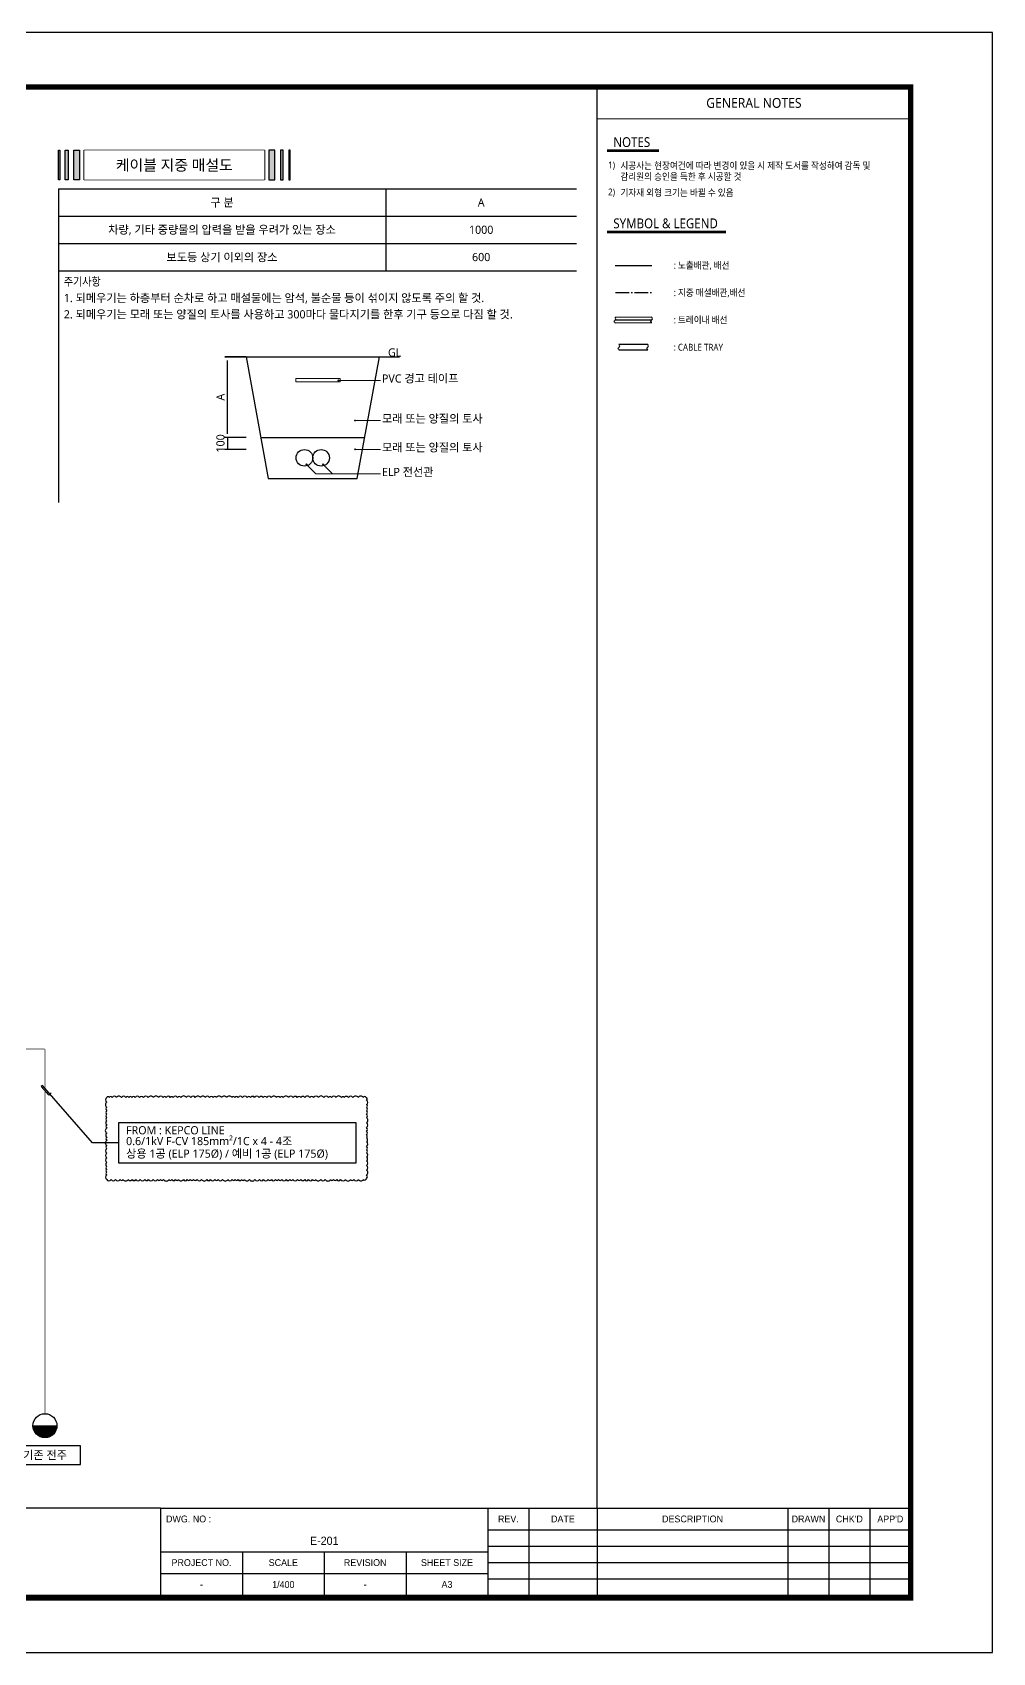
# Model space of a CAD drawing. Header units: millimetres. Extents: x 10297564 to 11610295, y -9287743 to -8409454.
# Drawn here: x 10479468 to 10549864, y -8959388 to -8840588 of the extents above; entities that cross this region are included whole.
import ezdxf
from ezdxf.enums import TextEntityAlignment as Align

# ---------------------------------------------------------------- set-up
doc = ezdxf.new("R2010")
doc.units = ezdxf.units.MM
doc.header["$LTSCALE"] = 100
doc.linetypes.add('CEN3', pattern=[14, 10, -1.5, 1, -1.5])
doc.layers.add('250725 수정사항', color=21, linetype='Continuous', plot=False)
for name, color, linetype in [('_도곽_마크', 7, 'Continuous'), ('BOX', 7, 'Continuous'), ('BOX_Def', 8, 'Continuous'), ('dim', 7, 'Continuous'), ('E-DTL', 7, 'Continuous'), ('E-SYM1', 3, 'Continuous'), ('E-TABLE', 1, 'Continuous'), ('E-TEXT', 7, 'Continuous'), ('E-TEXT-BOX', 7, 'Continuous'), ('E1', 1, 'Continuous'), ('E_SYM', 1, 'Continuous'), ('LEGEND', 1, 'Continuous'), ('LVTRAY', 6, 'Continuous'), ('text', 7, 'Continuous'), ('TEXTLINE', 1, 'Continuous')]:
    doc.layers.add(name, color=color, linetype=linetype)
doc.layers.add('DIJ1-TEXT', color=7, linetype='Continuous', lineweight=5)
doc.layers.add('TITLE', color=7, linetype='Continuous', lineweight=0)
doc.styles.add('MG', font='malgun.ttf')
doc.styles.add('RomanS', font='Dotum.ttf')

# ---------------------------------------------------------------- blocks, each defined once
blk = doc.blocks.new('A$C78AD5414')
at = {"layer": '_도곽_마크'}
for p, q in [((656, 53), (811, 53)), ((656, 45), (811, 45)), ((656, 39), (811, 39)), ((656, 33), (811, 33)), ((656, 27), (811, 27))]:
    blk.add_line(p, q, dxfattribs=at)
for points in [[(536, 53), (400, 53)], [(536, 53), (536, 21)], [(536, 53), (656, 53)], [(656, 53), (656, 21)], [(656, 53), (656, 21)], [(671, 53), (671, 21)], [(696, 53), (696, 21)], [(766, 53), (766, 21)], [(781, 53), (781, 21)], [(796, 53), (796, 21)], [(811, 53), (811, 21)], [(536, 37), (656, 37)], [(566, 37), (566, 21)], [(596, 37), (596, 21)], [(626, 37), (626, 21)], [(536, 29), (656, 29)], [(40, 21), (811, 21)]]:
    blk.add_lwpolyline(points, dxfattribs=at)
at = {"layer": 'BOX', "const_width": 2}
blk.add_lwpolyline([(40, 20), (40, 574), (811, 574), (811, 20)], close=True, dxfattribs=at)
at = {"layer": 'BOX_Def'}
blk.add_lwpolyline([(0, 0), (841, 0), (841, 594), (0, 594)], close=True, dxfattribs=at)
at = {"layer": 'DIJ1-TEXT', "style": 'RomanS'}
blk.add_text('DWG. NO :', height=2.5, dxfattribs=at).set_placement((538, 49), align=Align.MIDDLE_LEFT)
for s, p in [('REV.', (663.5, 49)), ('DATE', (683.5, 49)), ('DESCRIPTION', (731, 49)), ('DRAWN', (773.5, 49)), ("CHK'D", (788.5, 49)), ("APP'D", (803.5, 49)), ('PROJECT NO.', (551, 33)), ('SCALE', (581, 33)), ('REVISION', (611, 33)), ('SHEET SIZE', (641, 33))]:
    blk.add_text(s, height=2.5, dxfattribs=at).set_placement(p, align=Align.MIDDLE)

msp = doc.modelspace()

# ---------------------------------------------------------------- hatches: boundary and pattern name
h = msp.add_hatch()
h.set_pattern_fill('ANSI31', color=256, scale=33.333229)
h.set_pattern_definition([(45, (10397428.4932, -8848149.0783), (-2.94626904, 2.94626904), [])])
h.paths.add_polyline_path([(10481265, -8942748.1), (10479510.3, -8942748.1, 1)])
at = {"layer": 'E-TABLE', "ltscale": 1.5}
h = msp.add_hatch(color=1, dxfattribs=at)
h.set_gradient(color1=(153, 76, 0), one_color=1, tint=1)
h.paths.add_polyline_path([(10481369.6, -8851392.1), (10481369.6, -8849225.4), (10481478, -8849225.4), (10481478, -8851392.1)])
h = msp.add_hatch(color=1, dxfattribs=at)
h.set_gradient(color1=(153, 76, 0), one_color=1, tint=1)
h.paths.add_polyline_path([(10481878.2, -8851392.1), (10481878.2, -8849225.4), (10482094.9, -8849225.4), (10482094.9, -8851392.1)])
h = msp.add_hatch(color=1, dxfattribs=at)
h.set_gradient(color1=(153, 76, 0), one_color=1, tint=1)
h.paths.add_polyline_path([(10482495.1, -8851392.1), (10482495.1, -8849225.4), (10482928.5, -8849225.4), (10482928.5, -8851392.1)])
h = msp.add_hatch(color=1, dxfattribs=at)
h.set_gradient(color1=(153, 76, 0), one_color=1, tint=1)
h.paths.add_polyline_path([(10497246.8, -8851392.1), (10497246.8, -8849225.4), (10496813.5, -8849225.4), (10496813.5, -8851392.1)])
h = msp.add_hatch(color=1, dxfattribs=at)
h.set_gradient(color1=(153, 76, 0), one_color=1, tint=1)
h.paths.add_polyline_path([(10497863.8, -8851392.1), (10497863.8, -8849225.4), (10497647.1, -8849225.4), (10497647.1, -8851392.1)])
h = msp.add_hatch(color=1, dxfattribs=at)
h.set_gradient(color1=(153, 76, 0), one_color=1, tint=1)
h.paths.add_polyline_path([(10498372.3, -8851392.1), (10498372.3, -8849225.4), (10498264, -8849225.4), (10498264, -8851392.1)])
at = {"layer": 'E-TEXT', "linetype": 'Continuous'}
h = msp.add_hatch(color=1, dxfattribs=at)
h.dxf.hatch_style = 1
edge = h.paths.add_edge_path()
edge.add_arc((10501903.1, -8866102.7), 34.3, 0, 360)
h = msp.add_hatch(color=1, dxfattribs=at)
h.dxf.hatch_style = 1
edge = h.paths.add_edge_path()
edge.add_arc((10503126.7, -8869045.5), 34.3, 0, 360)
h = msp.add_hatch(color=1, dxfattribs=at)
h.dxf.hatch_style = 1
edge = h.paths.add_edge_path()
edge.add_arc((10503126.7, -8871158.9), 34.3, 0, 360)
h = msp.add_hatch(color=1, dxfattribs=at)
h.dxf.hatch_style = 1
edge = h.paths.add_edge_path()
edge.add_arc((10499555.5, -8872261), 34.3, 0, 360)
h = msp.add_hatch(color=1, dxfattribs=at)
h.dxf.hatch_style = 1
edge = h.paths.add_edge_path()
edge.add_arc((10500773.3, -8872261), 34.3, 0, 360)

# ---------------------------------------------------------------- linework, layer by layer
at = {"color": 1}
msp.add_lwpolyline([(10485768.1, -8923468.7), (10503195.4, -8923468.7), (10503195.4, -8920546.8), (10485768.1, -8920546.8)], close=True, dxfattribs=at)
at = {"layer": '250725 수정사항'}
msp.add_lwpolyline([(10484912.8, -8918678.5, 0.52056705), (10484912.8, -8919019.2, 0.52056705), (10484912.8, -8919396.2, 0.52056705), (10484912.8, -8919655.4, 0.52056705), (10484912.8, -8919904, 0.52056705), (10484912.8, -8920148.1, 0.52056705), (10484912.8, -8920401.9, 0.52056705), (10484912.8, -8920676.5, 0.52056705), (10484912.8, -8920922.3, 0.52056705), (10484912.8, -8921303.8, 0.52056705), (10484912.8, -8921578.3, 0.52056705), (10484912.8, -8921830.3, 0.52056705), (10484912.8, -8922211.4, 0.52056705), (10484912.8, -8922425.5, 0.52056705), (10484912.8, -8922764.1, 0.52056705), (10484912.8, -8923106.4, 0.52056705), (10484912.8, -8923461.7, 0.52056705), (10484912.8, -8923740.7, 0.52056705), (10484912.8, -8923955.2, 0.52056705), (10484912.8, -8924158.4, 0.52056705), (10484912.8, -8924364.1, 0.52056705), (10484912.8, -8924695.7, 0.52056705), (10485234.4, -8924709.4, 0.52056705), (10485571.5, -8924709.4, 0.52056705), (10485891.2, -8924709.4, 0.52056705), (10486119.1, -8924709.4, 0.52056705), (10486496.3, -8924709.4, 0.52056705), (10486778.4, -8924709.4, 0.52056705), (10487062.2, -8924709.4, 0.52056705), (10487365.5, -8924709.4, 0.52056705), (10487714.6, -8924709.4, 0.52056705), (10487981, -8924709.4, 0.52056705), (10488329.9, -8924709.4, 0.52056705), (10488632.1, -8924709.4, 0.52056705), (10488860.1, -8924709.4, 0.52056705), (10489088.2, -8924709.4, 0.52056705), (10489480.2, -8924709.4, 0.52056705), (10489696.7, -8924709.4, 0.52056705), (10489965.5, -8924709.4, 0.52056705), (10490176.5, -8924709.4, 0.52056705), (10490533.8, -8924709.4, 0.52056705), (10490822.1, -8924709.4, 0.52056705), (10491043.2, -8924709.4, 0.52056705), (10491282, -8924709.4, 0.52056705), (10491538.6, -8924709.4, 0.52056705), (10491872.1, -8924709.4, 0.52056705), (10492255.7, -8924709.4, 0.52056705), (10492532.1, -8924709.4, 0.52056705), (10492842.9, -8924709.4, 0.52056705), (10493084.7, -8924709.4, 0.52056705), (10493413.1, -8924709.4, 0.52056705), (10493796.7, -8924709.4, 0.52056705), (10494110.8, -8924709.4, 0.52056705), (10494321.7, -8924709.4, 0.52056705), (10494545.9, -8924709.4, 0.52056705), (10494813.8, -8924709.4, 0.52056705), (10495014.2, -8924709.4, 0.52056705), (10495383.3, -8924709.4, 0.52056705), (10495776.7, -8924709.4, 0.52056705), (10496118.5, -8924709.4, 0.52056705), (10496414.9, -8924709.4, 0.52056705), (10496759.3, -8924709.4, 0.52056705), (10496988.7, -8924709.4, 0.52056705), (10497280.6, -8924709.4, 0.52056705), (10497519.6, -8924709.4, 0.52056705), (10497754.7, -8924709.4, 0.52056705), (10498065.1, -8924709.4, 0.52056705), (10498330.7, -8924709.4, 0.52056705), (10498571.7, -8924709.4, 0.52056705), (10498910, -8924709.4, 0.52056705), (10499147.4, -8924709.4, 0.52056705), (10499428.7, -8924709.4, 0.52056705), (10499713.4, -8924709.4, 0.52056705), (10500007.8, -8924709.4, 0.52056705), (10500236.2, -8924709.4, 0.52056705), (10500605, -8924709.4, 0.52056705), (10500931, -8924709.4, 0.52056705), (10501330.7, -8924709.4, 0.52056705), (10501532.9, -8924709.4, 0.52056705), (10501779.5, -8924709.4, 0.52056705), (10502067.7, -8924709.4, 0.52056705), (10502416.7, -8924709.4, 0.52056705), (10502796.2, -8924709.4, 0.52056705), (10503036.4, -8924709.4, 0.52056705), (10503366.5, -8924709.4, 0.52056705), (10503725, -8924709.4, 0.52056705), (10503969.1, -8924618.3, 0.52056705), (10503969.1, -8924366.7, 0.52056705), (10503969.1, -8924001.5, 0.52056705), (10503969.1, -8923671.1, 0.52056705), (10503969.1, -8923338.1, 0.52056705), (10503969.1, -8923056.8, 0.52056705), (10503969.1, -8922738.7, 0.52056705), (10503969.1, -8922527.1, 0.52056705), (10503969.1, -8922255.7, 0.52056705), (10503969.1, -8921941.8, 0.52056705), (10503969.1, -8921647.1, 0.52056705), (10503969.1, -8921441.3, 0.52056705), (10503969.1, -8921166.3, 0.52056705), (10503969.1, -8920896.6, 0.52056705), (10503969.1, -8920545.4, 0.52056705), (10503969.1, -8920152.8, 0.52056705), (10503969.1, -8919892.1, 0.52056705), (10503969.1, -8919660.9, 0.52056705), (10503969.1, -8919419.9, 0.52056705), (10503969.1, -8919208.6, 0.52056705), (10503969.1, -8918897.5, 0.52056705), (10503939.9, -8918678.5, 0.52056705), (10503718.5, -8918678.5, 0.52056705), (10503352.3, -8918678.5, 0.52056705), (10502967.6, -8918678.5, 0.52056705), (10502636.1, -8918678.5, 0.52056705), (10502334.5, -8918678.5, 0.52056705), (10502126.7, -8918678.5, 0.52056705), (10501730.2, -8918678.5, 0.52056705), (10501393.3, -8918678.5, 0.52056705), (10501180.9, -8918678.5, 0.52056705), (10500833, -8918678.5, 0.52056705), (10500435.1, -8918678.5, 0.52056705), (10500085.7, -8918678.5, 0.52056705), (10499805.6, -8918678.5, 0.52056705), (10499441.8, -8918678.5, 0.52056705), (10499152.8, -8918678.5, 0.52056705), (10498880.6, -8918678.5, 0.52056705), (10498596.1, -8918678.5, 0.52056705), (10498247.6, -8918678.5, 0.52056705), (10497854, -8918678.5, 0.52056705), (10497627.4, -8918678.5, 0.52056705), (10497343.9, -8918678.5, 0.52056705), (10496981.7, -8918678.5, 0.52056705), (10496653.3, -8918678.5, 0.52056705), (10496383.3, -8918678.5, 0.52056705), (10496098.7, -8918678.5, 0.52056705), (10495755.5, -8918678.5, 0.52056705), (10495458.9, -8918678.5, 0.52056705), (10495221.3, -8918678.5, 0.52056705), (10494876.3, -8918678.5, 0.52056705), (10494544.1, -8918678.5, 0.52056705), (10494303.9, -8918678.5, 0.52056705), (10494090, -8918678.5, 0.52056705), (10493708.5, -8918678.5, 0.52056705), (10493341.3, -8918678.5, 0.52056705), (10492963.2, -8918678.5, 0.52056705), (10492722.4, -8918678.5, 0.52056705), (10492450.7, -8918678.5, 0.52056705), (10492144.3, -8918678.5, 0.52056705), (10491779.7, -8918678.5, 0.52056705), (10491411.3, -8918678.5, 0.52056705), (10491084.9, -8918678.5, 0.52056705), (10490751.1, -8918678.5, 0.52056705), (10490353.2, -8918678.5, 0.52056705), (10490099.2, -8918678.5, 0.52056705), (10489782.1, -8918678.5, 0.52056705), (10489578.8, -8918678.5, 0.52056705), (10489268.5, -8918678.5, 0.52056705), (10489051.2, -8918678.5, 0.52056705), (10488714.1, -8918678.5, 0.52056705), (10488334, -8918678.5, 0.52056705), (10487962.9, -8918678.5, 0.52056705), (10487607.5, -8918678.5, 0.52056705), (10487328.5, -8918678.5, 0.52056705), (10486995.4, -8918678.5, 0.52056705), (10486761.5, -8918678.5, 0.52056705), (10486534.6, -8918678.5, 0.52056705), (10486325.3, -8918678.5, 0.52056705), (10485989.4, -8918678.5, 0.52056705), (10485630.5, -8918678.5, 0.52056705), (10485321.6, -8918678.5, 0.52056705), (10485099.6, -8918678.5, 0.52056705)], format="xyb", close=True, dxfattribs=at)
at = {"layer": 'dim', "color": 1}
for p, q in [((10480212.1, -8917797.9), (10480111.4, -8917885.4)), ((10480111.4, -8917885.4), (10480663.9, -8918521)), ((10483872.2, -8922007.7), (10480212.1, -8917797.9)), ((10480663.9, -8918521), (10480854.9, -8918354.9))]:
    msp.add_line(p, q, dxfattribs=at)
at = {"layer": 'E-DTL', "color": 1, "linetype": 'Continuous'}
for points in [[(10493717.3, -8870014.9), (10493807.3, -8870014.9), (10493762.3, -8870284.9)], [(10493717.3, -8870554.9), (10493807.3, -8870554.9), (10493762.3, -8870284.9)], [(10493717.3, -8870891.9), (10493807.3, -8870891.9), (10493762.3, -8871161.9)], [(10493717.3, -8871431.9), (10493807.3, -8871431.9), (10493762.3, -8871161.9)]]:
    msp.add_solid(points, dxfattribs=at)
at = {"layer": 'E-SYM1'}
for p, q in [((10521616.2, -8849198.7), (10525396.6, -8849198.7)), ((10521616.2, -8849198.7), (10525396.6, -8849198.7)), ((10525396.6, -8849322.6), (10521616.2, -8849322.6)), ((10521616.2, -8855155.8), (10530306.6, -8855155.8)), ((10521616.2, -8855155.8), (10530306.6, -8855155.8)), ((10521616.2, -8855155.8), (10530306.6, -8855155.8)), ((10521616.2, -8855155.8), (10530306.6, -8855155.8)), ((10530306.6, -8855279.7), (10521616.2, -8855279.7)), ((10530306.6, -8855279.7), (10521616.2, -8855279.7))]:
    msp.add_line(p, q, dxfattribs=at)
at = {"layer": 'E-TABLE', "color": 1, "ltscale": 1.5}
for points in [[(10481369.6, -8851392.1), (10481369.6, -8849225.4), (10481478, -8849225.4), (10481478, -8851392.1)], [(10481878.2, -8851392.1), (10481878.2, -8849225.4), (10482094.9, -8849225.4), (10482094.9, -8851392.1)], [(10482495.1, -8851392.1), (10482495.1, -8849225.4), (10482928.5, -8849225.4), (10482928.5, -8851392.1)], [(10483270.2, -8849225.4), (10496471.8, -8849225.4), (10496471.8, -8851392.1), (10483270.2, -8851392.1)], [(10497246.8, -8851392.1), (10497246.8, -8849225.4), (10496813.5, -8849225.4), (10496813.5, -8851392.1)], [(10497863.8, -8851392.1), (10497863.8, -8849225.4), (10497647.1, -8849225.4), (10497647.1, -8851392.1)], [(10498372.3, -8851392.1), (10498372.3, -8849225.4), (10498264, -8849225.4), (10498264, -8851392.1)]]:
    msp.add_lwpolyline(points, close=True, dxfattribs=at)
at = {"layer": 'E-TEXT-BOX', "linetype": 'ByBlock', "ltscale": 1.8}
msp.add_line((10520864, -8948787.5), (10520864, -8844587.5), dxfattribs=at)
at = {"layer": 'E_SYM', "color": 2}
msp.add_circle((10480387.7, -8942748.1), 877.4, dxfattribs=at)
at = {"layer": 'LEGEND', "color": 4, "ltscale": 0.7}
msp.add_line((10522188.1, -8857669.4), (10524869.7, -8857669.4), dxfattribs=at)
at = {"layer": 'LEGEND', "color": 4, "linetype": 'CEN3'}
msp.add_line((10522207.2, -8859669.4), (10524869.7, -8859669.4), dxfattribs=at)
at = {"layer": 'LEGEND', "color": 4, "ltscale": 0.5}
msp.add_line((10522207.2, -8861669.4), (10524869.7, -8861669.4), dxfattribs=at)
at = {"layer": 'LEGEND', "color": 4, "linetype": 'CEN3', "ltscale": 2, "const_width": 50}
msp.add_lwpolyline([(10407005.8, -8911038.5), (10407005.8, -8915081.4, 0.41421356), (10407055.8, -8915131.4), (10480337.7, -8915131.4, -0.41421356), (10480387.7, -8915181.4), (10480387.7, -8941870.7)], format="xyb", dxfattribs=at)
at = {"layer": 'LVTRAY'}
for points in [[(10522190.5, -8861879.7, -0.59631254), (10522185.8, -8861685.4, 0.59631254), (10522181, -8861491, 0.59631254)], [(10524874.4, -8861863.7, -0.59631254), (10524869.7, -8861669.4, 0.59631254), (10524865, -8861475, 0.59631254)], [(10522479.6, -8863863.7, -0.59631254), (10522474.9, -8863669.4, 0.59631254), (10522470.2, -8863475, 0.59631254)], [(10524587.7, -8863863.7, -0.59631254), (10524583, -8863669.4, 0.59631254), (10524578.2, -8863475, 0.59631254)]]:
    msp.add_lwpolyline(points, format="xyb", dxfattribs=at)
for points in [[(10524865, -8861475), (10522181, -8861491)], [(10522190.5, -8861879.7), (10522190.5, -8861879.7), (10524874.6, -8861863.8)], [(10524578.2, -8863475), (10522470.2, -8863475)], [(10522470.2, -8863858.3), (10522470.2, -8863863.8), (10524587.9, -8863863.8)]]:
    msp.add_lwpolyline(points, dxfattribs=at)
at = {"layer": 'TEXTLINE', "linetype": 'ByBlock', "ltscale": 1.8}
msp.add_line((10485768.1, -8922007.7), (10483872.2, -8922007.7), dxfattribs=at)
at = {"layer": 'TITLE'}
msp.add_line((10520864, -8846929), (10543864, -8846929), dxfattribs=at)

# ---------------------------------------------------------------- block references
at = {"layer": 'TITLE', "color": 4, "xscale": 200, "yscale": 200, "zscale": 200}
msp.add_blockref('A$C78AD5414', (10381664, -8959387.5), dxfattribs=at)

# ---------------------------------------------------------------- texts
at = {"layer": 'DIJ1-TEXT', "color": 2, "style": 'RomanS'}
for s, height, p in [('E-201', 600, (10500864, -8951187.5)), ('1/400', 500, (10497864, -8954387.5)), ('A3', 500, (10509864, -8954387.5))]:
    msp.add_text(s, height=height, dxfattribs=at).set_placement(p, align=Align.MIDDLE)
for p in [(10491864, -8954387.5), (10503864, -8954387.5)]:
    msp.add_text('-', height=500, dxfattribs=at).set_placement(p, align=Align.MIDDLE_CENTER)
at = {"layer": 'text', "style": 'MG', "width": 0.95}
msp.add_text('GENERAL NOTES', height=720, dxfattribs=at).set_placement((10532364, -8845758.3), align=Align.MIDDLE_CENTER)
at = {"layer": 'text', "style": 'MG', "width": 0.9}
for s, height, p in [('NOTES', 720, (10522057.1, -8848992)), ('1)', 500, (10521673.6, -8850555)), ('시공사는 현장여건에 따라 변경이 있을 시 제작 도서를 작성하여 감독 및', 500, (10522577.6, -8850604.4)), ('감리원의 승인을 득한 후 시공할 것', 500, (10522577.6, -8851405.4)), ('2)', 500, (10521673.6, -8852537)), ('기자재 외형 크기는 바뀔 수 있음', 500, (10522577.6, -8852586.4)), ('SYMBOL & LEGEND', 720, (10522057.1, -8854949.1)), ('SYMBOL & LEGEND', 720, (10522057.1, -8854949.1))]:
    msp.add_text(s, height=height, dxfattribs=at).set_placement(p)
for s, p in [(': 노출배관, 배선', (10526482.8, -8857669.4)), (': 지중 매설배관,배선', (10526482.8, -8859669.4)), (': 트레이내 배선', (10526482.8, -8861669.4)), (': CABLE TRAY', (10526482.8, -8863669.4))]:
    msp.add_text(s, height=500, dxfattribs=at).set_placement(p, align=Align.MIDDLE_LEFT)
at = {"layer": 'text', "style": 'MG'}
for s, p in [('0.6/1kV F-CV 185mm²/1C x 4 - 4조', (10486335.9, -8922178.2)), ('FROM : KEPCO LINE', (10486335.9, -8921387.8)), ('상용 1공 (ELP 175%%C) / 예비 1공 (ELP 175%%C)', (10486335.9, -8923101.4))]:
    msp.add_text(s, height=600, dxfattribs=at).set_placement(p)

# ---------------------------------------------------------------- next in the draw order: wipeouts: each hides what was drawn before it
at = {"linetype": 'ByBlock'}
msp.add_wipeout([(10483270.2, -8849225.4), (10496471.8, -8849225.4), (10496471.8, -8851392.1), (10483270.2, -8851392.1)], dxfattribs=at).dxf.layer = 'E-TABLE'
at = {"color": 1}
for points, layer in [([(10481369.6, -8852058.8), (10481369.6, -8875062.8), (10519369.6, -8875062.8), (10519369.6, -8852058.8)], 'E-TABLE'), ([(10477792.9, -8944223.8), (10477792.9, -8945589.3), (10482999.9, -8945589.3), (10482999.9, -8944223.8)], 'E1')]:
    msp.add_wipeout(points, dxfattribs=at).dxf.layer = layer

# ---------------------------------------------------------------- next in the draw order: linework, layer by layer
at = {"layer": 'E-DTL', "color": 1, "linetype": 'Continuous'}
for p, q in [((10495130.5, -8864378.6), (10493582.3, -8864378.6)), ((10493762.3, -8870014.9), (10493762.3, -8864648.6)), ((10495130.5, -8870284.9), (10493582.3, -8870284.9)), ((10495130.5, -8871161.9), (10493582.3, -8871161.9))]:
    msp.add_line(p, q, dxfattribs=at)
at = {"layer": 'E-DTL', "lineweight": 25}
for points in [[(10493576.1, -8864378.6), (10506372.1, -8864378.6)], [(10495130.5, -8864378.6), (10496756.7, -8873301.6), (10503286, -8873301.6), (10504913.1, -8864378.6)]]:
    msp.add_lwpolyline(points, dxfattribs=at)
at = {"layer": 'E-DTL', "color": 1, "lineweight": 9}
msp.add_lwpolyline([(10502021.4, -8866219), (10498788.2, -8866219), (10498788.2, -8865956.6), (10502021.4, -8865956.6), (10502021.4, -8866219)], dxfattribs=at)
at = {"layer": 'E-DTL', "color": 1, "linetype": 'Continuous', "flags": 128}
msp.add_lwpolyline([(10493762.2, -8870285.8), (10493762.2, -8871161.9)], dxfattribs=at)
at = {"layer": 'E-DTL', "linetype": 'Continuous', "flags": 128}
msp.add_lwpolyline([(10496206.9, -8870284.9), (10503836.1, -8870284.9)], dxfattribs=at)
at = {"layer": 'E-DTL', "color": 3, "lineweight": 25}
for centre in [(10499412.6, -8871782.2), (10500630.4, -8871782.2)]:
    msp.add_circle(centre, 608.9, dxfattribs=at)
at = {"layer": 'E-TABLE', "color": 1}
for p, q in [((10481369.6, -8852058.8), (10481369.6, -8875062.8)), ((10481369.6, -8852058.8), (10519369.6, -8852058.8)), ((10505369.6, -8852058.8), (10505369.6, -8858058.8)), ((10481369.6, -8854058.8), (10519369.6, -8854058.8)), ((10481369.6, -8856058.8), (10519369.6, -8856058.8)), ((10481369.6, -8858058.8), (10519369.6, -8858058.8))]:
    msp.add_line(p, q, dxfattribs=at)
at = {"layer": 'E-TEXT', "color": 1, "lineweight": 9}
for points in [[(10501937.4, -8866102.7), (10504998, -8866102.7)], [(10503161, -8869045.5), (10504998, -8869045.5)], [(10503161, -8871158.9), (10504998, -8871158.9)], [(10499579.7, -8872285.2), (10500253.2, -8872958)], [(10500253.2, -8872958), (10504997.1, -8872958)], [(10500797.5, -8872285.2), (10501471, -8872958)]]:
    msp.add_lwpolyline(points, dxfattribs=at)
at = {"layer": 'E-TEXT', "color": 1, "linetype": 'Continuous'}
for centre in [(10501903.1, -8866102.7), (10503126.7, -8869045.5), (10503126.7, -8871158.9), (10499555.5, -8872261), (10500773.3, -8872261)]:
    msp.add_circle(centre, 34.3, dxfattribs=at)
at = {"layer": 'E1', "color": 1}
msp.add_lwpolyline([(10477792.9, -8945589.3), (10482999.9, -8945589.3), (10482999.9, -8944223.8), (10477792.9, -8944223.8)], close=True, dxfattribs=at)

# ---------------------------------------------------------------- next in the draw order: texts
at = {"layer": 'E-DTL', "style": 'MG'}
msp.add_text('GL', height=600, dxfattribs=at).set_placement((10506023.4, -8864055.8), align=Align.MIDDLE)
for s, p in [('A', (10493552.1, -8867331.8)), ('100', (10493552.1, -8870723.8))]:
    msp.add_text(s, height=600, rotation=90, dxfattribs=at).set_placement(p, align=Align.CENTER)
at = {"layer": 'E-TEXT', "style": 'MG'}
for s, height, p in [('케이블 지중 매설도', 800, (10489871, -8850308.8)), ('구 분', 600, (10493369.6, -8853058.8)), ('A', 600, (10512369.6, -8853058.8)), ('차량, 기타 중량물의 압력을 받을 우려가 있는 장소', 600, (10493369.6, -8855058.8)), ('1000', 600, (10512369.6, -8855058.8)), ('보도등 상기 이외의 장소', 600, (10493369.6, -8857058.8)), ('600', 600, (10512369.6, -8857058.8))]:
    msp.add_text(s, height=height, dxfattribs=at).set_placement(p, align=Align.MIDDLE)
at = {"layer": 'E-TEXT', "style": 'MG', "width": 0.9}
msp.add_text('주기사항', height=600, dxfattribs=at).set_placement((10481769.6, -8858858.8), align=Align.MIDDLE_LEFT)
at = {"layer": 'E-TEXT', "style": 'MG'}
for s, p in [('1. 되메우기는 하층부터 순차로 하고 매설물에는 암석, 불순물 등이 섞이지 않도록 주의 할 것.', (10481769.6, -8860058.8)), ('2. 되메우기는 모래 또는 양질의 토사를 사용하고 300마다 물다지기를 한후 기구 등으로 다짐 할 것.', (10481769.6, -8861258.8))]:
    msp.add_text(s, height=600, dxfattribs=at).set_placement(p, align=Align.MIDDLE_LEFT)
for s, p in [('PVC 경고 테이프', (10505095, -8866264.3)), ('모래 또는 양질의 토사', (10505095, -8869207.2)), ('모래 또는 양질의 토사', (10505095, -8871320.5)), ('ELP 전선관', (10505094.2, -8873119.7))]:
    msp.add_text(s, height=600, dxfattribs=at).set_placement(p)
at = {"layer": 'text', "style": 'MG'}
msp.add_text('기존 전주', height=600, dxfattribs=at).set_placement((10480396.4, -8944906.5), align=Align.MIDDLE_CENTER)

doc.saveas('drawing.dxf')
